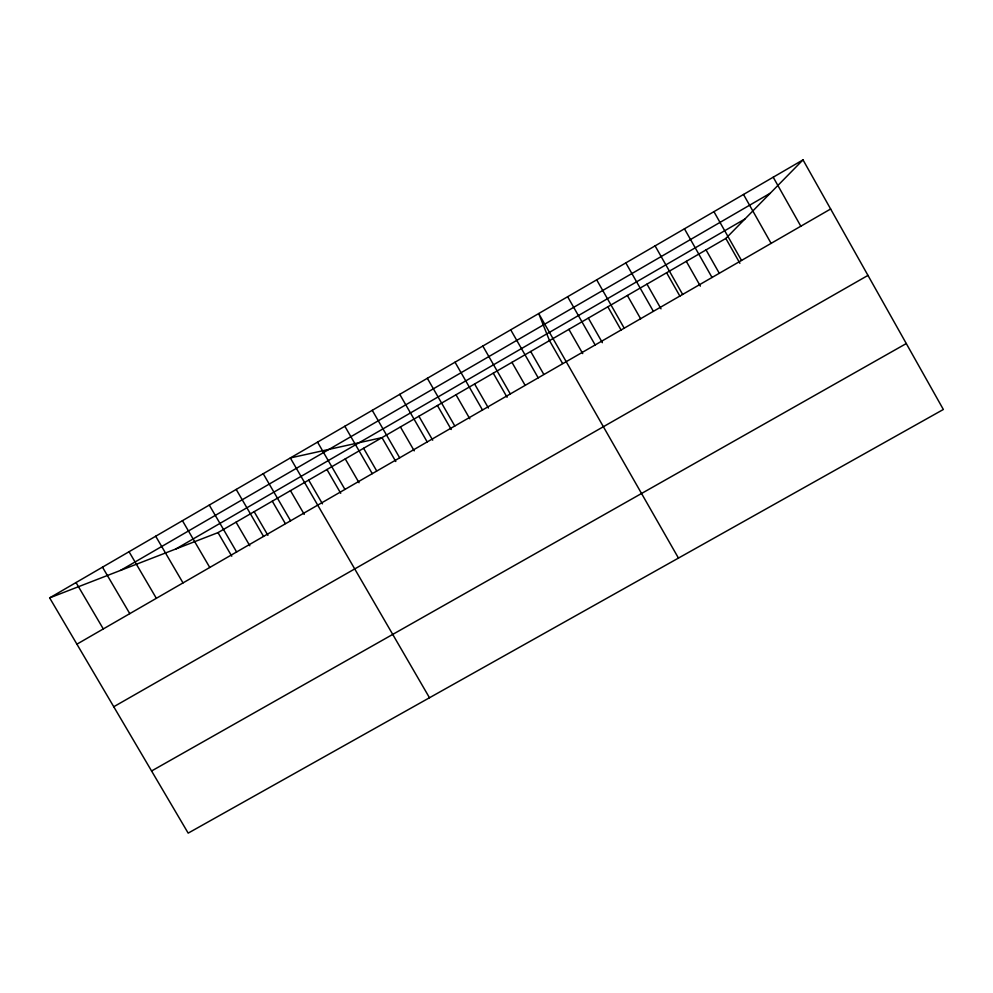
<?xml version="1.0" encoding="UTF-8"?>
<svg xmlns="http://www.w3.org/2000/svg" width="993" height="993" viewBox="0 0 993 993"><rect width="100%" height="100%" fill="white"/><g stroke="black" fill="none" stroke-linecap="round" stroke-linejoin="round"><path stroke-width="1.49" d="M49.65 597.885L218.013 532.62L725.833 238.444L803.014 159.873L943.35 409.476L188.173 833.127L49.65 597.885L803.014 159.873M120.538 570.404L770.22 193.25M175.898 548.943L744.911 219.019M76.908 644.172L830.632 209.002M113.748 706.743L867.969 275.396M151.581 770.978L906.286 343.553M102.49 567.164L129.785 613.649M76.027 582.543L103.297 628.941M182.439 520.68L209.771 567.475M155.69 536.22L183.01 582.916M129.053 551.723L156.348 598.307M254.158 511.68L267.911 535.326M236.197 489.425L263.555 536.419M236.061 522.169L249.814 545.765M209.275 505.077L236.619 551.971M218.013 532.62L231.754 556.192M326.945 469.515L340.723 493.285M308.686 480.091L322.452 503.836M429.485 697.756L290.328 457.947L381.995 437.628L395.785 461.509M290.465 490.654L304.23 514.362M263.219 473.711L290.589 520.804M272.293 501.18L285.289 523.534M372.251 410.32L399.683 457.823M363.599 448.277L376.62 470.806M344.844 426.245L372.263 473.649M345.254 458.915L359.032 482.722M317.549 442.121L344.943 489.425M427.338 378.283L454.794 425.997M437.429 405.516L451.232 429.497M418.909 416.241L432.712 440.197M399.745 394.333L427.189 441.935M400.427 426.953L414.23 450.859M511.954 362.346L525.012 385.123M482.821 346.036L510.303 393.948M493.26 373.169L507.075 397.262M474.604 383.981L488.419 408.036M455.03 362.184L482.499 410.01M455.998 394.755L469.801 418.773M568.89 329.366L582.717 353.595M678.455 558.078L538.702 313.552L549.489 340.599L562.547 363.45M530.696 351.485L543.754 374.299M510.712 329.813L538.206 377.849M625.826 262.884L653.382 311.343M627.377 295.48L640.671 318.84M596.681 279.84L624.212 328.186M607.84 306.8L621.121 330.135M588.34 318.095L602.366 342.684M567.636 296.721L595.155 344.968M684.45 228.8L712.031 277.481M686.312 261.333L700.363 286.121M655.095 245.879L682.65 294.449M666.613 272.74L679.92 296.187M646.977 284.122L661.015 308.835M743.509 194.467L771.114 243.372M713.93 211.67L741.51 260.464M725.833 238.444L739.897 263.294M706.048 249.901L719.366 273.41M773.212 177.201L800.817 226.218"/></g></svg>
